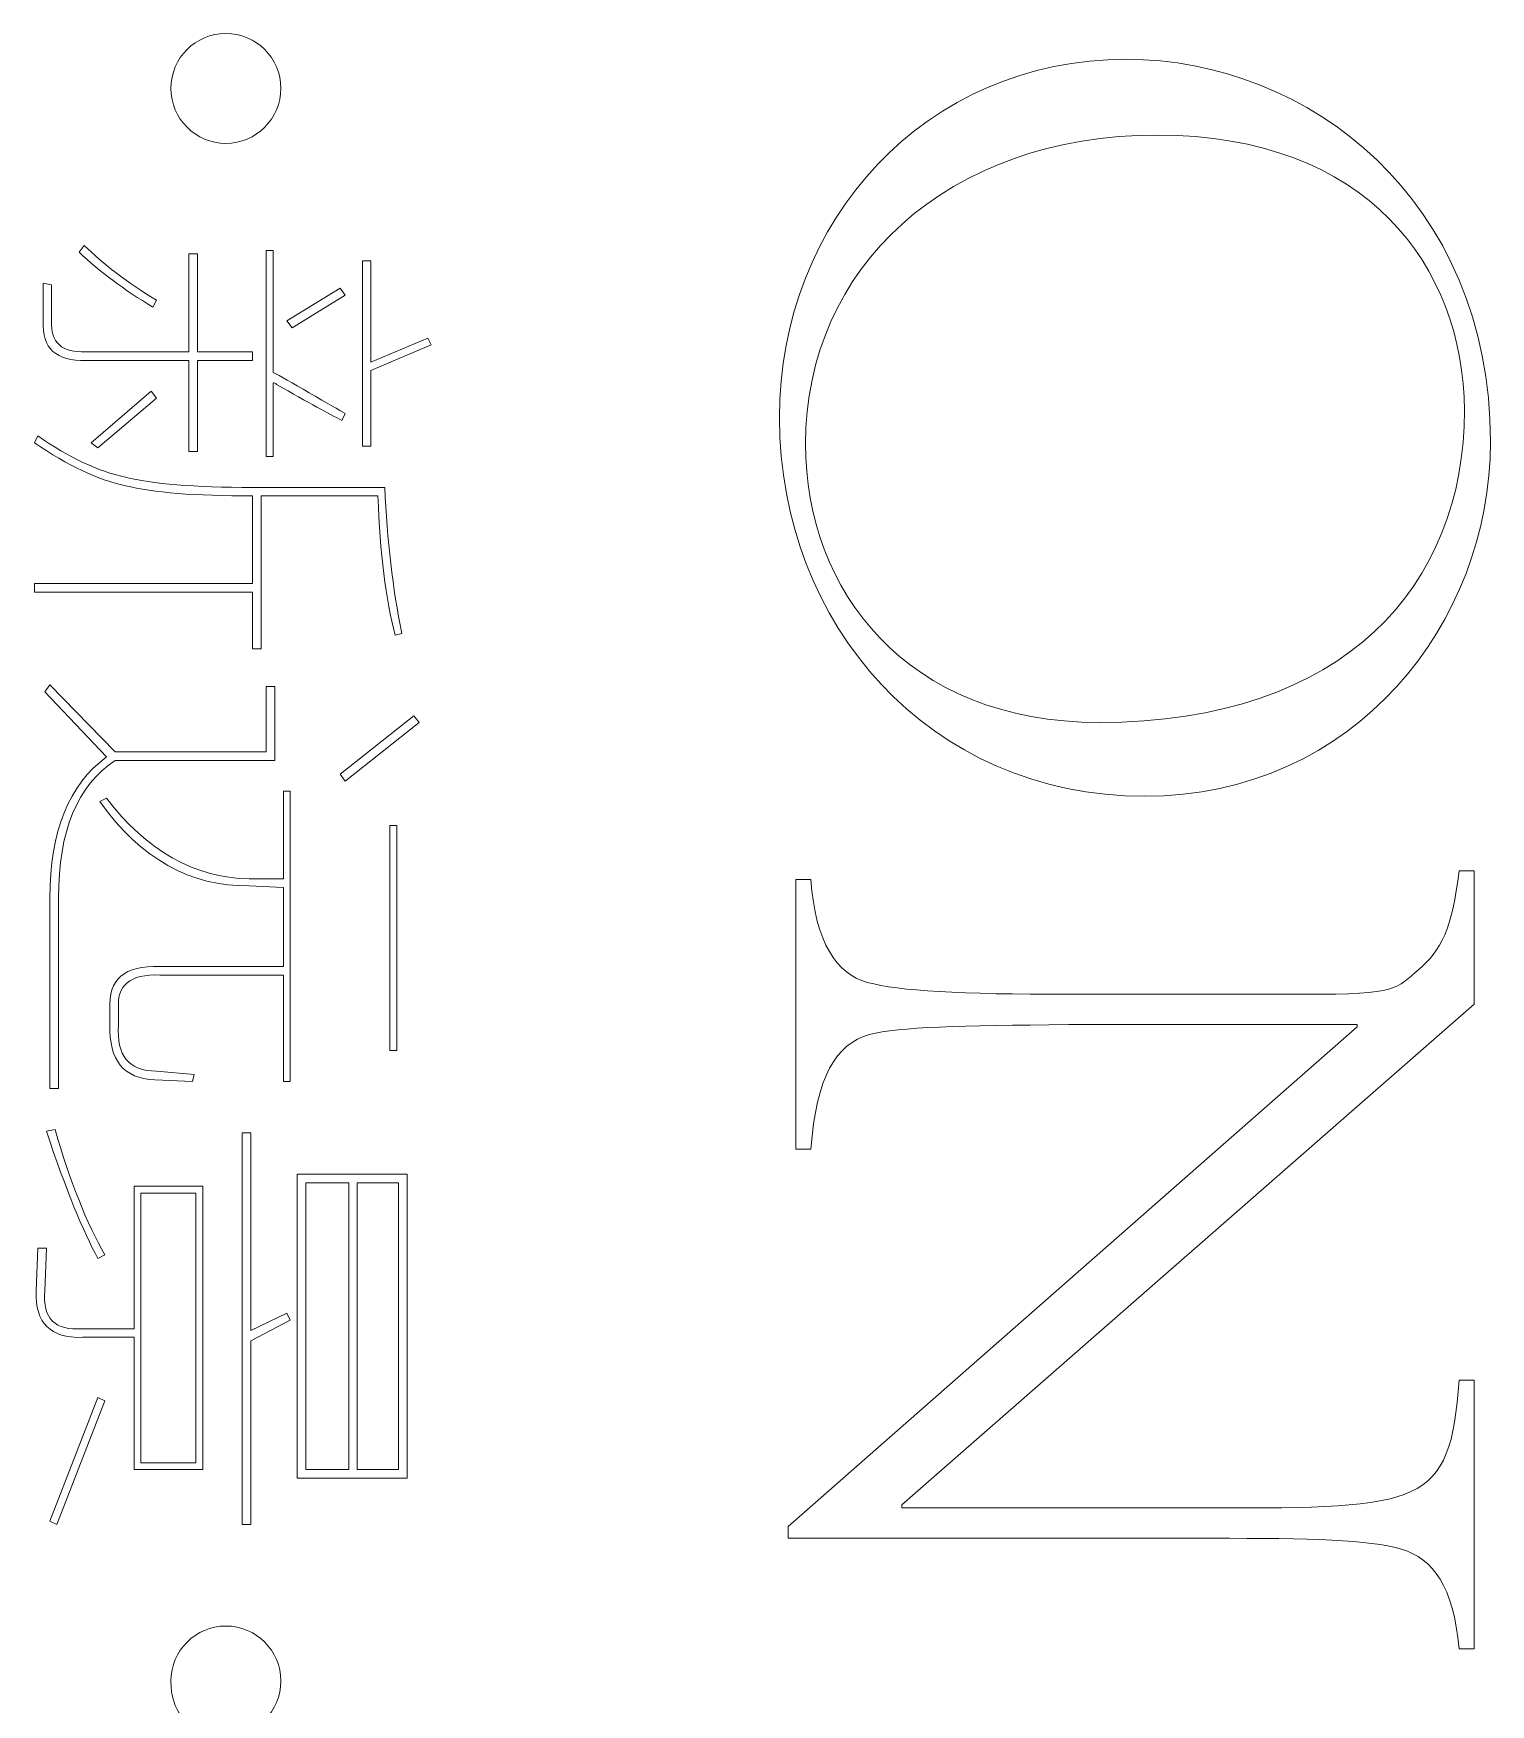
# Model space of a CAD drawing. Header units: inches. Extents: x -3733042 to -3643265, y 623859 to 997713.
# Drawn here: x -3679442 to -3678728, y 705004 to 705823 of the extents above; entities that cross this region are included whole.
import ezdxf

# ---------------------------------------------------------------- set-up
doc = ezdxf.new("R2010")
doc.units = ezdxf.units.IN
doc.header["$LTSCALE"] = 1000
doc.header["$MEASUREMENT"] = 0
doc.layers.get('0').update_dxf_attribs({"lineweight": 18})

msp = doc.modelspace()

# ---------------------------------------------------------------- linework, layer by layer
at = {"lineweight": 9}
for p, q in [((-3679365.750721131, 705714.9396719006), (-3679365.750721131, 705666.9839427494)), ((-3679361.51325367, 705714.9396719006), (-3679361.51325367, 705666.9839427494)), ((-3679327.871896267, 705716.6191559625), (-3679327.871896267, 705615.6692455024)), ((-3679324.512928171, 705716.6191559625), (-3679324.512928171, 705656.8812002395)), ((-3679280.794666466, 705620.7335358546), (-3679280.794666466, 705711.5548655964)), ((-3679280.794666466, 705711.5548655964), (-3679276.583037228, 705711.5548655964)), ((-3679276.583037228, 705711.5548655964), (-3679276.583037228, 705661.9454906057)), ((-3679437.219226967, 705700.6253001667), (-3679437.219226967, 705682.1251374171)), ((-3679433.033435951, 705699.7984772469), (-3679433.033435951, 705682.1251374171)), ((-3679317.794991965, 705682.1251374171), (-3679291.698393674, 705698.118993199)), ((-3679289.192086706, 705694.7341868947), (-3679315.262846789, 705678.7661693073)), ((-3679291.698393674, 705698.118993199), (-3679289.192086706, 705694.7341868947)), ((-3679315.262846789, 705678.7661693073), (-3679317.794991965, 705682.1251374171)), ((-3679334.615670681, 705666.9839427494), (-3679334.615670681, 705662.7723135115)), ((-3679276.583037228, 705661.9454906057), (-3679248.806954889, 705673.7277171635)), ((-3679247.153309049, 705670.3429108453), (-3679276.583037228, 705657.7338613677)), ((-3679248.806954889, 705673.7277171635), (-3679247.153309049, 705670.3429108453)), ((-3679365.750721131, 705662.7723135115), (-3679365.750721131, 705618.2013906785)), ((-3679361.51325367, 705662.7723135115), (-3679361.51325367, 705618.2013906785)), ((-3679276.583037228, 705657.7338613677), (-3679276.583037228, 705620.7335358546)), ((-3679324.512928171, 705651.8427480818), (-3679324.512928171, 705615.6692455024)), ((-3679413.680612073, 705622.4130199165), (-3679384.25088388, 705647.6311188578)), ((-3679381.718738704, 705644.2721507619), (-3679410.321643963, 705619.8808747265)), ((-3679384.25088388, 705647.6311188578), (-3679381.718738704, 705644.2721507619)), ((-3679410.321643963, 705619.8808747265), (-3679413.680612073, 705622.4130199165)), ((-3679276.583037228, 705620.7335358546), (-3679280.794666466, 705620.7335358546)), ((-3679334.615670681, 705596.3422598192), (-3679334.615670681, 705553.4249828118)), ((-3679330.404041443, 705596.3422598192), (-3679330.404041443, 705521.4631094565)), ((-3679441.456694413, 705553.4249828118), (-3679441.456694413, 705549.2391917962)), ((-3679334.615670681, 705549.2391917962), (-3679334.615670681, 705521.4631094565)), ((-3679327.871896267, 705502.962946693), (-3679327.871896267, 705471.0010733237)), ((-3679323.686105251, 705502.962946693), (-3679323.686105251, 705466.7894440996)), ((-3679291.698393674, 705460.0715079079), (-3679255.550729289, 705488.648574959)), ((-3679255.550729289, 705488.648574959), (-3679253.044422321, 705485.2896068632)), ((-3679253.044422321, 705485.2896068632), (-3679289.192086706, 705456.6867015897)), ((-3679289.192086706, 705456.6867015897), (-3679291.698393674, 705460.0715079079)), ((-3679319.474476027, 705451.648249446), (-3679319.474476027, 705408.7568106609)), ((-3679316.115507931, 705451.648249446), (-3679316.115507931, 705309.5122224712)), ((-3679267.307117638, 705324.6534171249), (-3679267.307117638, 705434.8275707443)), ((-3679267.307117638, 705434.8275707443), (-3679263.948149542, 705434.8275707443)), ((-3679263.948149542, 705434.8275707443), (-3679263.948149542, 705324.6534171249)), ((-3679319.474476027, 705404.545181423), (-3679319.474476027, 705365.865371862)), ((-3679433.860258871, 705399.5067292652), (-3679433.860258871, 705306.127416139)), ((-3679429.674467855, 705399.5067292652), (-3679429.674467855, 705306.127416139)), ((-3679319.474476027, 705361.653742624), (-3679319.474476027, 705309.5122224712)), ((-3679404.430530678, 705344.8330639224), (-3679404.430530678, 705337.2624666025)), ((-3679400.218901454, 705344.8330639224), (-3679400.218901454, 705337.2624666025)), ((-3679263.948149542, 705324.6534171249), (-3679267.307117638, 705324.6534171249)), ((-3679339.654122825, 705092.4712068834), (-3679339.654122825, 705284.2682852936)), ((-3679339.654122825, 705284.2682852936), (-3679335.468331809, 705284.2682852936)), ((-3679335.468331809, 705284.2682852936), (-3679335.468331809, 705187.5300040715)), ((-3679392.648304134, 705258.1975252102), (-3679392.648304134, 705188.3826651997)), ((-3679359.006946716, 705258.1975252102), (-3679359.006946716, 705119.394628109)), ((-3679312.730701599, 705115.182998871), (-3679312.730701599, 705264.0628002738)), ((-3679312.730701599, 705264.0628002738), (-3679258.909697385, 705264.0628002738)), ((-3679308.544910598, 705259.8770092581), (-3679308.544910598, 705119.394628109)), ((-3679287.512602658, 705259.8770092581), (-3679308.544910598, 705259.8770092581)), ((-3679287.512602658, 705119.394628109), (-3679287.512602658, 705259.8770092581)), ((-3679263.121326623, 705259.8770092581), (-3679283.30097342, 705259.8770092581)), ((-3679283.30097342, 705259.8770092581), (-3679283.30097342, 705119.394628109)), ((-3679263.121326623, 705119.394628109), (-3679263.121326623, 705259.8770092581)), ((-3679258.909697385, 705264.0628002738), (-3679258.909697385, 705115.182998871)), ((-3679362.365914812, 705254.812718906), (-3679389.289336024, 705254.812718906)), ((-3679389.289336024, 705254.812718906), (-3679389.289336024, 705122.7535962048)), ((-3679362.365914812, 705122.7535962048), (-3679362.365914812, 705254.812718906)), ((-3679335.468331809, 705187.5300040715), (-3679317.794991965, 705195.9532625335)), ((-3679316.115507931, 705192.5684562153), (-3679335.468331809, 705182.4915519278)), ((-3679317.794991965, 705195.9532625335), (-3679316.115507931, 705192.5684562153)), ((-3679392.648304134, 705184.1710359757), (-3679392.648304134, 705119.394628109)), ((-3679335.468331809, 705182.4915519278), (-3679335.468331809, 705092.4712068834)), ((-3679433.860258871, 705094.1765291537), (-3679410.321643963, 705154.7154695741)), ((-3679406.936837659, 705153.0359855122), (-3679430.501290775, 705092.4712068834)), ((-3679410.321643963, 705154.7154695741), (-3679406.936837659, 705153.0359855122)), ((-3679389.289336024, 705122.7535962048), (-3679362.365914812, 705122.7535962048)), ((-3679308.544910598, 705119.394628109), (-3679287.512602658, 705119.394628109)), ((-3679283.30097342, 705119.394628109), (-3679263.121326623, 705119.394628109)), ((-3679258.909697385, 705115.182998871), (-3679312.730701599, 705115.182998871)), ((-3679430.501290775, 705092.4712068834), (-3679433.860258871, 705094.1765291537)), ((-3679335.468331809, 705092.4712068834), (-3679339.654122825, 705092.4712068834))]:
    msp.add_line(p, q, dxfattribs=at)
for p, q in [((-3678736.150908462, 705412.7100577173), (-3678736.150908462, 705347.4168855431)), ((-3679068.50788266, 705408.4725902709), (-3679068.50788266, 705276.2842764999)), ((-3678793.485910065, 705337.3399812556), (-3678793.485910065, 705336.2806143765)), ((-3678736.150908462, 705163.1904044668), (-3678736.150908462, 705031.5446932395)), ((-3679016.469715355, 705102.1605379474), (-3679016.469715355, 705100.5585685386)), ((-3679072.228585785, 705091.5410311162), (-3679072.228585785, 705085.701594261))]:
    msp.add_line(p, q)
for points, knots in [([(-3679347.663969827, 705769.096572936), (-3679362.495105896, 705769.096572936), (-3679374.587391038, 705781.16301987), (-3679374.587391038, 705796.0199941616), (-3679374.587391038, 705810.9028066476), (-3679362.495105896, 705822.9434153731), (-3679347.663969827, 705822.9434153731), (-3679332.781157341, 705822.9434153731), (-3679320.740548615, 705810.9028066476), (-3679320.740548615, 705796.0199941616), (-3679320.740548615, 705781.16301987), (-3679332.781157341, 705769.096572936), (-3679347.663969827, 705769.096572936)], [0, 0, 0, 0, 41.21017271103015, 41.21017271103015, 41.21017271103015, 82.42034542206031, 82.42034542206031, 82.42034542206031, 123.6305181330905, 123.6305181330905, 123.6305181330905, 164.8406908441206, 164.8406908441206, 164.8406908441206, 164.8406908441206]), ([(-3679347.663969827, 704988.8857983858), (-3679347.663969827, 704988.8857983858), (-3679347.663969827, 704988.8857983858), (-3679347.663969827, 704988.8857983858), (-3679347.663969827, 704988.8857983858), (-3679347.663969827, 704988.8857983858), (-3679362.495105896, 704988.8857983858), (-3679374.587391038, 705000.9264071113), (-3679374.587391038, 705015.8092195974), (-3679374.587391038, 705030.666193889), (-3679362.495105896, 705042.7326408229), (-3679347.663969827, 705042.7326408229), (-3679332.781157341, 705042.7326408229), (-3679320.740548615, 705030.666193889), (-3679320.740548615, 705015.8092195974), (-3679320.740548615, 705000.9264071113), (-3679332.781157341, 704988.8857983858), (-3679347.663969827, 704988.8857983858)], [0, 0, 0, 0, 1.299712646301056, 2.599425292602111, 5.198850585204222, 10.39770117040844, 20.79540234081689, 41.59080468163378, 41.59080468163378, 41.59080468163378, 83.18160936326755, 83.18160936326755, 83.18160936326755, 124.7724140449013, 124.7724140449013, 124.7724140449013, 166.3632187265351, 166.3632187265351, 166.3632187265351, 166.3632187265351])]:
    msp.add_open_spline(points, degree=3, knots=knots, dxfattribs=at)
for points, knots in [([(-3678897.562244675, 705449.2711335621), (-3679003.188872264, 705449.2711335621), (-3679076.466053232, 705533.6845856826), (-3679076.466053232, 705634.5569814895), (-3679076.466053232, 705731.7086741854), (-3679004.790841659, 705810.2826894647), (-3678906.553943903, 705810.2826894647), (-3678817.386260001, 705810.2826894647), (-3678728.19273789, 705741.2688141516), (-3678728.19273789, 705622.8781077932), (-3678728.19273789, 705534.2013500179), (-3678794.571115152, 705449.2711335621), (-3678897.562244675, 705449.2711335621)], [0, 0, 0, 0, 272.3716178999431, 272.3716178999431, 272.3716178999431, 544.7432357998863, 544.7432357998863, 544.7432357998863, 817.1148536998294, 817.1148536998294, 817.1148536998294, 1089.486471599773, 1089.486471599773, 1089.486471599773, 1089.486471599773]), ([(-3678891.18020529, 705773.1273346455), (-3678994.713937357, 705773.1273346455), (-3679063.701974462, 705707.808324263), (-3679063.701974462, 705621.818740942), (-3679063.701974462, 705550.143529369), (-3679014.350981625, 705485.3671215163), (-3678919.834786994, 705485.3671215163), (-3678799.32534692, 705485.3671215163), (-3678740.930978438, 705552.804865629), (-3678740.930978438, 705638.2776846145)], [0, 0, 0, 0, 242.0537396380743, 242.0537396380743, 242.0537396380743, 484.1074792761486, 484.1074792761486, 484.1074792761486, 726.161218914223, 726.161218914223, 726.161218914223, 726.161218914223])]:
    msp.add_open_spline(points, degree=3, knots=knots)
for points in [[(-3678740.930978438, 705638.2776846145), (-3678741.447742759, 705708.8676911141), (-3678788.731678311, 705773.1273346455), (-3678891.18020529, 705773.1273346455)], [(-3678763.22935898, 705364.4184317593), (-3678752.609852134, 705373.4359691958), (-3678746.770415293, 705384.5722403484), (-3678743.592314712, 705412.7100577173)], [(-3678743.592314712, 705412.7100577173), (-3678743.592314712, 705412.7100577173), (-3678736.150908462, 705412.7100577173), (-3678736.150908462, 705412.7100577173)], [(-3679068.50788266, 705408.4725902709), (-3679068.50788266, 705408.4725902709), (-3679061.06647641, 705408.4725902709), (-3679061.06647641, 705408.4725902709)], [(-3679061.06647641, 705408.4725902709), (-3679058.94774268, 705377.1566723208), (-3679048.30239764, 705362.2738598208), (-3679033.471261571, 705358.0363923744)], [(-3678819.504993717, 705352.1969555193), (-3678772.246896402, 705352.1969555193), (-3678774.908232676, 705354.8582917931), (-3678763.22935898, 705364.4184317593)], [(-3679033.471261571, 705358.0363923744), (-3679017.52908222, 705353.7989249281), (-3678988.331897986, 705352.1969555193), (-3678934.71759948, 705352.1969555193)], [(-3678736.150908462, 705347.4168855431), (-3678736.150908462, 705347.4168855431), (-3679016.469715355, 705102.1605379474), (-3679016.469715355, 705102.1605379474)], [(-3678934.71759948, 705352.1969555193), (-3678934.71759948, 705352.1969555193), (-3678819.504993717, 705352.1969555193), (-3678819.504993717, 705352.1969555193)], [(-3679072.228585785, 705091.5410311162), (-3679072.228585785, 705091.5410311162), (-3678793.485910065, 705336.2806143765), (-3678793.485910065, 705336.2806143765)], [(-3679032.386056498, 705332.5599112515), (-3679048.870838393, 705327.7798412754), (-3679058.40514015, 705311.8635001327), (-3679061.06647641, 705276.2842764999)], [(-3678934.71759948, 705337.3399812556), (-3678988.331897986, 705336.7973786979), (-3679017.52908222, 705336.2806143765), (-3679032.386056498, 705332.5599112515)], [(-3678793.485910065, 705337.3399812556), (-3678793.485910065, 705337.3399812556), (-3678934.71759948, 705337.3399812556), (-3678934.71759948, 705337.3399812556)], [(-3679061.06647641, 705276.2842764999), (-3679061.06647641, 705276.2842764999), (-3679068.50788266, 705276.2842764999), (-3679068.50788266, 705276.2842764999)], [(-3678865.161121652, 705100.5585685386), (-3678761.653227793, 705100.5585685386), (-3678747.829782158, 705101.075332874), (-3678743.592314712, 705163.1904044668)], [(-3678743.592314712, 705163.1904044668), (-3678743.592314712, 705163.1904044668), (-3678736.150908462, 705163.1904044668), (-3678736.150908462, 705163.1904044668)], [(-3679016.469715355, 705100.5585685386), (-3679016.469715355, 705100.5585685386), (-3678865.161121652, 705100.5585685386), (-3678865.161121652, 705100.5585685386)], [(-3678865.161121652, 705085.701594261), (-3678865.161121652, 705085.701594261), (-3679072.228585785, 705085.701594261), (-3679072.228585785, 705085.701594261)], [(-3678771.730132081, 705080.3789217412), (-3678788.163237545, 705085.1589917173), (-3678815.241688062, 705085.701594261), (-3678865.161121652, 705085.701594261)], [(-3678743.592314712, 705031.5446932395), (-3678746.253650972, 705062.3180086599), (-3678756.330555259, 705075.5988517511), (-3678771.730132081, 705080.3789217412)], [(-3678736.150908462, 705031.5446932395), (-3678736.150908462, 705031.5446932395), (-3678743.592314712, 705031.5446932395), (-3678743.592314712, 705031.5446932395)]]:
    msp.add_open_spline(points, degree=3)
for points in [[(-3679419.571725345, 705715.7664948204), (-3679419.571725345, 705715.7664948204), (-3679417.039580155, 705719.1254629162), (-3679417.039580155, 705719.1254629162)], [(-3679383.398222752, 705688.8689118312), (-3679397.42837411, 705697.2663320708), (-3679409.468982835, 705706.2321930625), (-3679419.571725345, 705715.7664948204)], [(-3679417.039580155, 705719.1254629162), (-3679408.073719163, 705710.1854401329), (-3679396.291492606, 705701.1937409188), (-3679381.718738704, 705692.227879913)], [(-3679365.750721131, 705714.9396719006), (-3679365.750721131, 705714.9396719006), (-3679361.51325367, 705714.9396719006), (-3679361.51325367, 705714.9396719006)], [(-3679327.871896267, 705716.6191559625), (-3679327.871896267, 705716.6191559625), (-3679324.512928171, 705716.6191559625), (-3679324.512928171, 705716.6191559625)], [(-3679437.219226967, 705700.6253001667), (-3679437.219226967, 705700.6253001667), (-3679433.033435951, 705699.7984772469), (-3679433.033435951, 705699.7984772469)], [(-3679381.718738704, 705692.227879913), (-3679381.718738704, 705692.227879913), (-3679383.398222752, 705688.8689118312), (-3679383.398222752, 705688.8689118312)], [(-3679416.186919027, 705662.7723135115), (-3679430.785511151, 705662.2297109817), (-3679437.787667733, 705668.6634267974), (-3679437.219226967, 705682.1251374171)], [(-3679433.033435951, 705682.1251374171), (-3679433.576038495, 705671.4797923635), (-3679427.969145585, 705666.4413402057), (-3679416.186919027, 705666.9839427494)], [(-3679416.186919027, 705666.9839427494), (-3679416.186919027, 705666.9839427494), (-3679365.750721131, 705666.9839427494), (-3679365.750721131, 705666.9839427494)], [(-3679361.51325367, 705666.9839427494), (-3679361.51325367, 705666.9839427494), (-3679334.615670681, 705666.9839427494), (-3679334.615670681, 705666.9839427494)], [(-3679365.750721131, 705662.7723135115), (-3679365.750721131, 705662.7723135115), (-3679416.186919027, 705662.7723135115), (-3679416.186919027, 705662.7723135115)], [(-3679334.615670681, 705662.7723135115), (-3679334.615670681, 705662.7723135115), (-3679361.51325367, 705662.7723135115), (-3679361.51325367, 705662.7723135115)], [(-3679324.512928171, 705656.8812002395), (-3679321.153960075, 705655.2017161916), (-3679315.262846789, 705651.8427480818), (-3679306.839588327, 705646.804295938)], [(-3679322.833444109, 705651.015925176), (-3679323.401884875, 705651.5585277197), (-3679323.970325627, 705651.8427480818), (-3679324.512928171, 705651.8427480818)], [(-3679290.871570754, 705633.3425853462), (-3679296.504301872, 705636.1589508983), (-3679307.149646926, 705642.0500641842), (-3679322.833444109, 705651.015925176)], [(-3679306.839588327, 705646.804295938), (-3679297.899565544, 705641.7658437942), (-3679292.008452272, 705638.38103749), (-3679289.192086706, 705636.7015534281)], [(-3679289.192086706, 705636.7015534281), (-3679289.192086706, 705636.7015534281), (-3679290.871570754, 705633.3425853462), (-3679290.871570754, 705633.3425853462)], [(-3679441.456694413, 705622.4130199165), (-3679441.456694413, 705622.4130199165), (-3679439.751372143, 705625.7719880124), (-3679439.751372143, 705625.7719880124)], [(-3679439.751372143, 705625.7719880124), (-3679424.610177489, 705615.1266429587), (-3679410.321643963, 705608.408706767), (-3679396.859933358, 705605.5923412009)], [(-3679396.859933358, 705601.3807119769), (-3679410.321643963, 705604.197077543), (-3679425.178618241, 705611.1992341108), (-3679441.456694413, 705622.4130199165)], [(-3679361.51325367, 705618.2013906785), (-3679361.51325367, 705618.2013906785), (-3679365.750721131, 705618.2013906785), (-3679365.750721131, 705618.2013906785)], [(-3679324.512928171, 705615.6692455024), (-3679324.512928171, 705615.6692455024), (-3679327.871896267, 705615.6692455024), (-3679327.871896267, 705615.6692455024)], [(-3679396.859933358, 705605.5923412009), (-3679383.966663504, 705602.2333731051), (-3679363.21857594, 705600.5280508487), (-3679334.615670681, 705600.5280508487)], [(-3679334.615670681, 705596.3422598192), (-3679362.650135188, 705596.3422598192), (-3679383.398222752, 705598.0217438671), (-3679396.859933358, 705601.3807119769)], [(-3679334.615670681, 705600.5280508487), (-3679334.615670681, 705600.5280508487), (-3679269.839262814, 705600.5280508487), (-3679269.839262814, 705600.5280508487)], [(-3679269.839262814, 705600.5280508487), (-3679268.728219518, 705574.7415111274), (-3679265.937692175, 705550.9186758581), (-3679261.441842575, 705529.0337067903)], [(-3679273.19823091, 705596.3422598192), (-3679273.19823091, 705596.3422598192), (-3679330.404041443, 705596.3422598192), (-3679330.404041443, 705596.3422598192)], [(-3679264.80081067, 705528.2068838705), (-3679269.296660285, 705545.5960033243), (-3679272.113025837, 705568.3077953118), (-3679273.19823091, 705596.3422598192)], [(-3679441.456694413, 705553.4249828118), (-3679441.456694413, 705553.4249828118), (-3679334.615670681, 705553.4249828118), (-3679334.615670681, 705553.4249828118)], [(-3679334.615670681, 705549.2391917962), (-3679334.615670681, 705549.2391917962), (-3679441.456694413, 705549.2391917962), (-3679441.456694413, 705549.2391917962)], [(-3679261.441842575, 705529.0337067903), (-3679261.441842575, 705529.0337067903), (-3679264.80081067, 705528.2068838705), (-3679264.80081067, 705528.2068838705)], [(-3679330.404041443, 705521.4631094565), (-3679330.404041443, 705521.4631094565), (-3679334.615670681, 705521.4631094565), (-3679334.615670681, 705521.4631094565)], [(-3679436.392404061, 705500.4308015169), (-3679436.392404061, 705500.4308015169), (-3679433.860258871, 705503.7897696127), (-3679433.860258871, 705503.7897696127)], [(-3679433.860258871, 705503.7897696127), (-3679433.860258871, 705503.7897696127), (-3679401.924223724, 705471.0010733237), (-3679401.924223724, 705471.0010733237)], [(-3679327.871896267, 705502.962946693), (-3679327.871896267, 705502.962946693), (-3679323.686105251, 705502.962946693), (-3679323.686105251, 705502.962946693)], [(-3679406.110014739, 705468.4689281615), (-3679406.110014739, 705468.4689281615), (-3679436.392404061, 705500.4308015169), (-3679436.392404061, 705500.4308015169)], [(-3679401.924223724, 705471.0010733237), (-3679401.924223724, 705471.0010733237), (-3679327.871896267, 705471.0010733237), (-3679327.871896267, 705471.0010733237)], [(-3679433.860258871, 705399.5067292652), (-3679433.860258871, 705432.0370434006), (-3679424.610177489, 705455.0072175418), (-3679406.110014739, 705468.4689281615)], [(-3679401.924223724, 705466.7894440996), (-3679420.424386473, 705454.4646149981), (-3679429.674467855, 705432.0370434006), (-3679429.674467855, 705399.5067292652)], [(-3679323.686105251, 705466.7894440996), (-3679323.686105251, 705466.7894440996), (-3679401.924223724, 705466.7894440996), (-3679401.924223724, 705466.7894440996)], [(-3679409.468982835, 705446.6097973022), (-3679409.468982835, 705446.6097973022), (-3679406.110014739, 705448.2892813501), (-3679406.110014739, 705448.2892813501)], [(-3679336.295154729, 705405.3978425511), (-3679364.898060002, 705404.829401799), (-3679389.289336024, 705418.5753327808), (-3679409.468982835, 705446.6097973022)], [(-3679406.110014739, 705448.2892813501), (-3679386.472970472, 705422.5027416428), (-3679363.21857594, 705409.325251413), (-3679336.295154729, 705408.7568106609)], [(-3679319.474476027, 705451.648249446), (-3679319.474476027, 705451.648249446), (-3679316.115507931, 705451.648249446), (-3679316.115507931, 705451.648249446)], [(-3679336.295154729, 705408.7568106609), (-3679336.295154729, 705408.7568106609), (-3679319.474476027, 705408.7568106609), (-3679319.474476027, 705408.7568106609)], [(-3679319.474476027, 705404.545181423), (-3679319.474476027, 705404.545181423), (-3679336.295154729, 705405.3978425511), (-3679336.295154729, 705405.3978425511)], [(-3679404.430530678, 705344.8330639224), (-3679405.541573987, 705359.405817824), (-3679397.42837411, 705366.433812628), (-3679380.039254656, 705365.865371862)], [(-3679380.039254656, 705365.865371862), (-3679380.039254656, 705365.865371862), (-3679319.474476027, 705365.865371862), (-3679319.474476027, 705365.865371862)], [(-3679380.039254656, 705361.653742624), (-3679394.637846766, 705362.22218339), (-3679401.355782972, 705356.6152904802), (-3679400.218901454, 705344.8330639224)], [(-3679319.474476027, 705361.653742624), (-3679319.474476027, 705361.653742624), (-3679380.039254656, 705361.653742624), (-3679380.039254656, 705361.653742624)], [(-3679382.54556161, 705310.339045377), (-3679397.686756277, 705310.907486143), (-3679404.998971444, 705319.8733471348), (-3679404.430530678, 705337.2624666025)], [(-3679400.218901454, 705337.2624666025), (-3679401.355782972, 705322.1212719348), (-3679395.18044931, 705314.550674615), (-3679381.718738704, 705314.550674615)], [(-3679381.718738704, 705314.550674615), (-3679381.718738704, 705314.550674615), (-3679363.21857594, 705312.8711905531), (-3679363.21857594, 705312.8711905531)], [(-3679429.674467855, 705306.127416139), (-3679429.674467855, 705306.127416139), (-3679433.860258871, 705306.127416139), (-3679433.860258871, 705306.127416139)], [(-3679364.04539886, 705309.5122224712), (-3679364.04539886, 705309.5122224712), (-3679382.54556161, 705310.339045377), (-3679382.54556161, 705310.339045377)], [(-3679363.21857594, 705312.8711905531), (-3679363.21857594, 705312.8711905531), (-3679364.04539886, 705309.5122224712), (-3679364.04539886, 705309.5122224712)], [(-3679316.115507931, 705309.5122224712), (-3679316.115507931, 705309.5122224712), (-3679319.474476027, 705309.5122224712), (-3679319.474476027, 705309.5122224712)], [(-3679435.565581141, 705285.0951082134), (-3679435.565581141, 705285.0951082134), (-3679431.328113695, 705285.9477693415), (-3679431.328113695, 705285.9477693415)], [(-3679410.321643963, 705222.8508455367), (-3679417.608020907, 705235.7699535987), (-3679426.005441161, 705256.4922029399), (-3679435.565581141, 705285.0951082134)], [(-3679431.328113695, 705285.9477693415), (-3679424.041736737, 705260.7038321779), (-3679415.928536873, 705240.2399649904), (-3679406.936837659, 705224.5303295706)], [(-3679392.648304134, 705258.1975252102), (-3679392.648304134, 705258.1975252102), (-3679359.006946716, 705258.1975252102), (-3679359.006946716, 705258.1975252102)], [(-3679440.578195062, 705206.8828279492), (-3679440.578195062, 705206.8828279492), (-3679439.751372143, 705227.9151359028), (-3679439.751372143, 705227.9151359028)], [(-3679439.751372143, 705227.9151359028), (-3679439.751372143, 705227.9151359028), (-3679435.565581141, 705227.9151359028), (-3679435.565581141, 705227.9151359028)], [(-3679435.565581141, 705227.9151359028), (-3679435.565581141, 705227.9151359028), (-3679436.392404061, 705206.8828279492), (-3679436.392404061, 705206.8828279492)], [(-3679406.936837659, 705224.5303295706), (-3679406.936837659, 705224.5303295706), (-3679410.321643963, 705222.8508455367), (-3679410.321643963, 705222.8508455367)], [(-3679417.892241297, 705184.1710359757), (-3679433.576038495, 705183.6025952096), (-3679441.146635815, 705191.1731925434), (-3679440.578195062, 705206.8828279492)], [(-3679436.392404061, 705206.8828279492), (-3679437.503447343, 705193.4211173435), (-3679431.328113695, 705187.2457836815), (-3679417.892241297, 705188.3826651997)], [(-3679417.892241297, 705188.3826651997), (-3679417.892241297, 705188.3826651997), (-3679392.648304134, 705188.3826651997), (-3679392.648304134, 705188.3826651997)], [(-3679392.648304134, 705184.1710359757), (-3679392.648304134, 705184.1710359757), (-3679417.892241297, 705184.1710359757), (-3679417.892241297, 705184.1710359757)], [(-3679359.006946716, 705119.394628109), (-3679359.006946716, 705119.394628109), (-3679392.648304134, 705119.394628109), (-3679392.648304134, 705119.394628109)]]:
    msp.add_open_spline(points, degree=3, dxfattribs=at)

doc.saveas('drawing.dxf')
